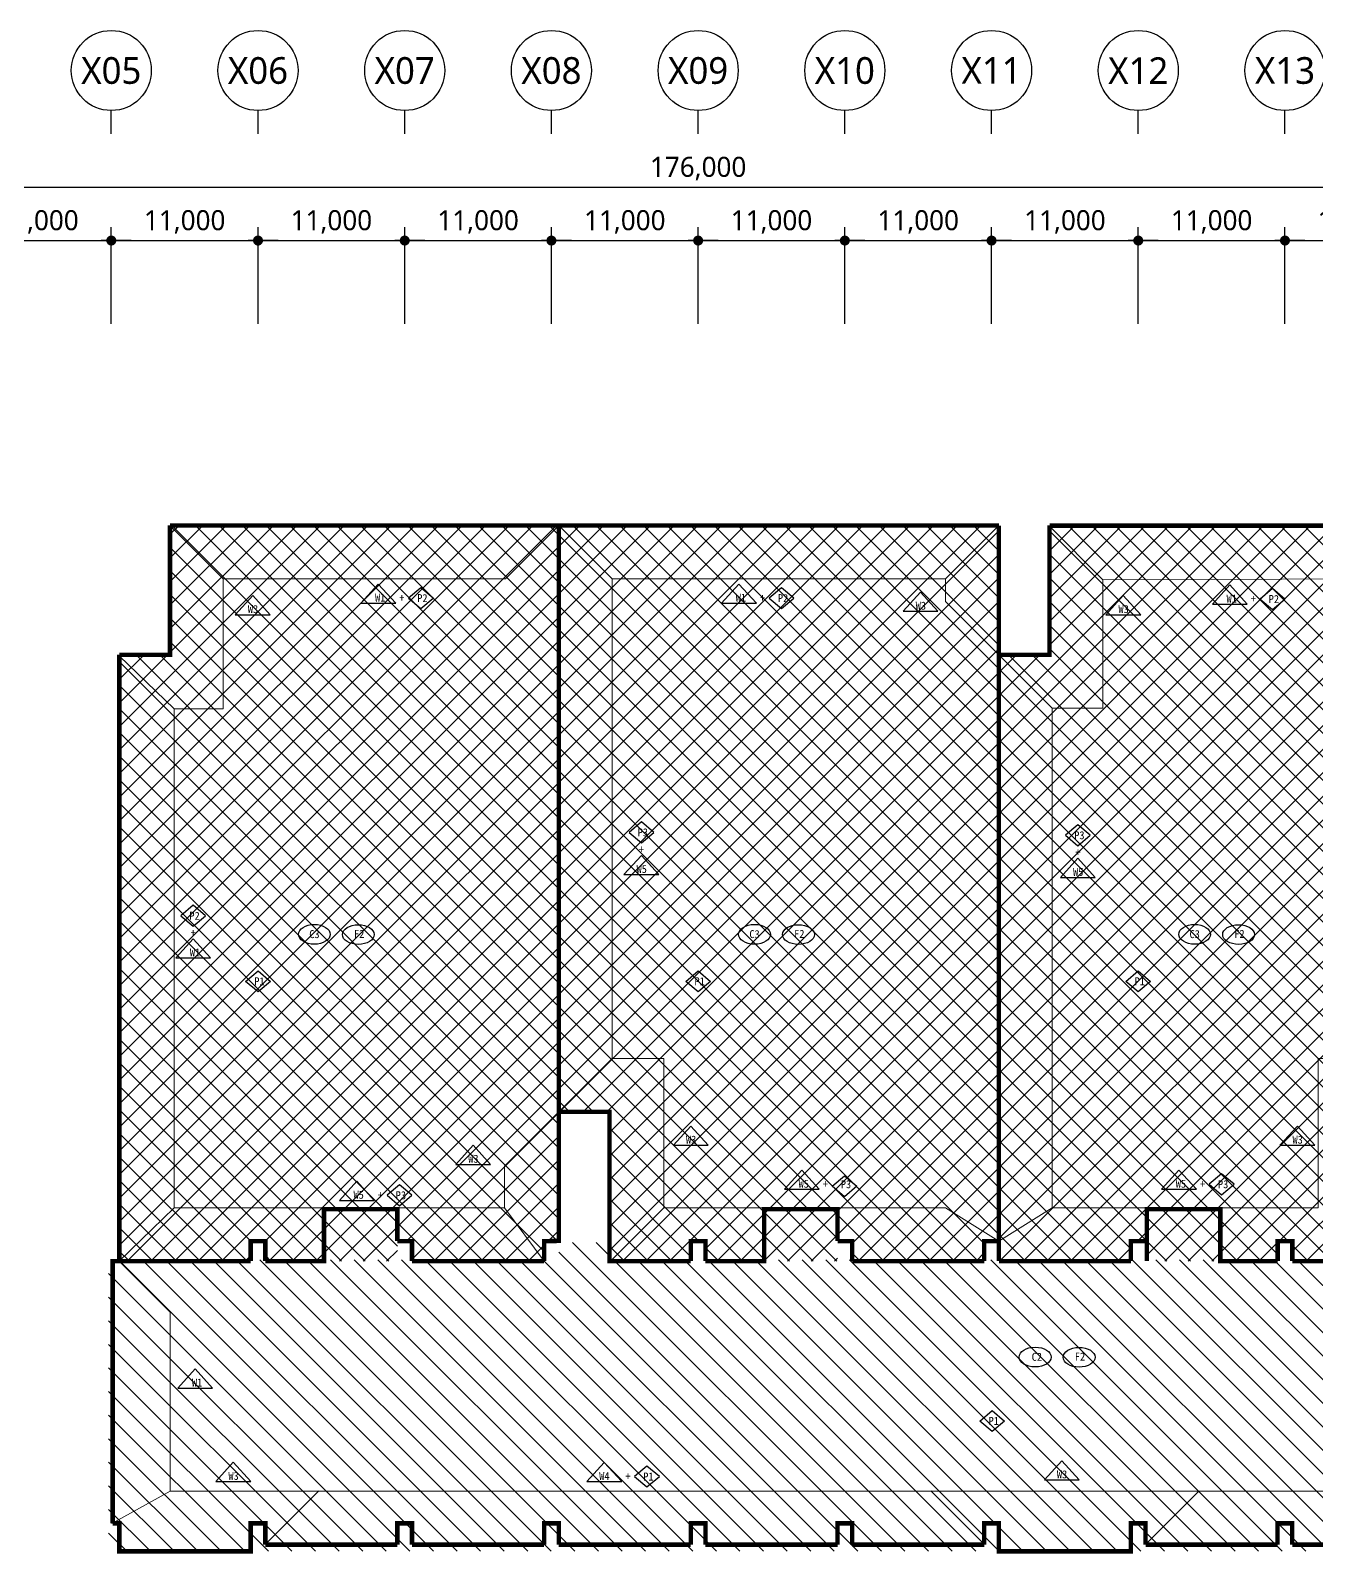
# Model space of a CAD drawing. Header units: millimetres. Extents: x 1915590 to 2257441, y 167795 to 1026436.
# Drawn here: x 2013029 to 2109457, y 912269 to 1026436 of the extents above; entities that cross this region are included whole.
import ezdxf
from ezdxf.enums import TextEntityAlignment as Align

# ---------------------------------------------------------------- set-up
doc = ezdxf.new("R2010")
doc.units = ezdxf.units.MM
doc.header["$LTSCALE"] = 5
doc.header["$MEASUREMENT"] = 0
doc.header["$PDSIZE"] = -10
for name, pattern in [('CENTER2', [1.125, 0.75, -0.125, 0.125, -0.125]), ('HIDDEN2', [0.1875, 0.125, -0.0625]), ('PHANTOM2', [1.25, 0.625, -0.125, 0.125, -0.125, 0.125, -0.125])]:
    doc.linetypes.add(name, pattern=pattern)
doc.layers.get('0').update_dxf_attribs({"linetype": 'CONTINUOUS'})
doc.layers.get('Defpoints').update_dxf_attribs({"color": 153, "linetype": 'CONTINUOUS'})
for name, color, linetype, lineweight in [('A-AXIS-BUBL', 7, 'CONTINUOUS', 25), ('A-DIMS', 7, 'CONTINUOUS', 25), ('A-XXXX-HATC', 8, 'CONTINUOUS', 18), ('A-XXXX-TXT2', 3, 'CONTINUOUS', 25), ('S-ELEV-LIN1', 9, 'CONTINUOUS', 20)]:
    doc.layers.add(name, color=color, linetype=linetype, lineweight=lineweight)
for name, color, linetype in [('A-MARK-벽체방열-W2', 6, 'HIDDEN2'), ('A-MARK-벽체방열-W3', 6, 'CONTINUOUS'), ('A-MARK-벽체방열-W4', 4, 'CONTINUOUS'), ('text', 3, 'CONTINUOUS'), ('일람 벽체', 7, 'CONTINUOUS')]:
    doc.layers.add(name, color=color, linetype=linetype)
doc.styles.add('HY울릉도L', font='')
doc.styles.add('돋움체', font='')
doc.styles.add('맑은고딕', font='malgun.ttf')
doc.styles.get('HY울릉도L').set_extended_font_data('HYwulM')
doc.styles.get('돋움체').set_extended_font_data('DotumChe')
doc.dimstyles.new('CDIM', dxfattribs={"dimtxt": 3, "dimasz": 1.5, "dimexe": 2, "dimexo": 1, "dimgap": 1, "dimtad": 1, "dimdec": 0, "dimrnd": 0.5, "dimzin": 0, "dimdsep": 32, "dimlunit": 6, "dimtxsty": 'HY울릉도L', "dimblk1": '_CIDOT', "dimblk2": '_CIDOT', "dimsah": 1, "dimcen": 5.5, "dimclrd": 2, "dimclre": 2, "dimclrt": 7, "dimadec": 0, "dimazin": 0, "dimtfac": 1, "dimtdec": 0, "dimtix": 1, "dimtmove": 2, "dimatfit": 1, "dimldrblk": '_CIDOT', "dimfxl": 1, "dimtolj": 1, "dimtzin": 0, "dimlwd": -1, "dimarcsym": 0})

# ---------------------------------------------------------------- blocks, each defined once
blk = doc.blocks.new('_CIDOT')
at = {"color": 0, "linetype": 'ByBlock'}
blk.add_line((2, 0), (-1, 0), dxfattribs=at)
at = {"color": 0, "linetype": 'ByBlock', "const_width": 0.5}
blk.add_lwpolyline([(-0.25, 0, 1), (0.25, 0, 1)], format="xyb", close=True, dxfattribs=at)
blk = doc.blocks.new('*D27')
at = {"layer": 'A-DIMS', "lineweight": -2, "transparency": 16777216}
for p, q in [((159693, 255621), (159693, 262871)), ((170693, 255621), (170693, 262871))]:
    blk.add_line(p, q, dxfattribs=at)
at = {"layer": 'A-DIMS', "transparency": 16777216}
blk.add_line((160443, 261871), (169943, 261871), dxfattribs=at)
at = {"layer": 'Defpoints', "color": 0, "transparency": 16777216}
for p in [(170693, 261871), (159693, 255121), (170693, 255121)]:
    blk.add_point(p, dxfattribs=at)
at = {"layer": 'A-DIMS', "transparency": 16777216, "xscale": 750, "yscale": 750, "zscale": 750, "rotation": 180}
blk.add_blockref('_CIDOT', (159693, 261871), dxfattribs=at)
at = {"layer": 'A-DIMS', "transparency": 16777216, "xscale": 750, "yscale": 750, "zscale": 750}
blk.add_blockref('_CIDOT', (170693, 261871), dxfattribs=at)
at = {"layer": 'A-DIMS', "color": 3, "transparency": 16777216, "insert": (165193, 263263), "char_height": 1500, "attachment_point": 5, "style": '맑은고딕'}
blk.add_mtext('\\A1;11,000', dxfattribs=at)
blk = doc.blocks.new('*D28')
at = {"layer": 'A-DIMS', "lineweight": -2, "transparency": 16777216}
for p, q in [((170693, 255621), (170693, 262871)), ((181693, 255621), (181693, 262871))]:
    blk.add_line(p, q, dxfattribs=at)
at = {"layer": 'A-DIMS', "transparency": 16777216}
blk.add_line((171443, 261871), (180943, 261871), dxfattribs=at)
at = {"layer": 'Defpoints', "color": 0, "transparency": 16777216}
for p in [(181693, 261871), (170693, 255121), (181693, 255121)]:
    blk.add_point(p, dxfattribs=at)
at = {"layer": 'A-DIMS', "transparency": 16777216, "xscale": 750, "yscale": 750, "zscale": 750, "rotation": 180}
blk.add_blockref('_CIDOT', (170693, 261871), dxfattribs=at)
at = {"layer": 'A-DIMS', "transparency": 16777216, "xscale": 750, "yscale": 750, "zscale": 750}
blk.add_blockref('_CIDOT', (181693, 261871), dxfattribs=at)
at = {"layer": 'A-DIMS', "color": 3, "transparency": 16777216, "insert": (176193, 263263), "char_height": 1500, "attachment_point": 5, "style": '맑은고딕'}
blk.add_mtext('\\A1;11,000', dxfattribs=at)
blk = doc.blocks.new('*D29')
at = {"layer": 'A-DIMS', "lineweight": -2, "transparency": 16777216}
for p, q in [((181693, 255621), (181693, 262871)), ((192693, 255621), (192693, 262871))]:
    blk.add_line(p, q, dxfattribs=at)
at = {"layer": 'A-DIMS', "transparency": 16777216}
blk.add_line((182443, 261871), (191943, 261871), dxfattribs=at)
at = {"layer": 'Defpoints', "color": 0, "transparency": 16777216}
for p in [(192693, 261871), (181693, 255121), (192693, 255121)]:
    blk.add_point(p, dxfattribs=at)
at = {"layer": 'A-DIMS', "transparency": 16777216, "xscale": 750, "yscale": 750, "zscale": 750, "rotation": 180}
blk.add_blockref('_CIDOT', (181693, 261871), dxfattribs=at)
at = {"layer": 'A-DIMS', "transparency": 16777216, "xscale": 750, "yscale": 750, "zscale": 750}
blk.add_blockref('_CIDOT', (192693, 261871), dxfattribs=at)
at = {"layer": 'A-DIMS', "color": 3, "transparency": 16777216, "insert": (187193, 263263), "char_height": 1500, "attachment_point": 5, "style": '맑은고딕'}
blk.add_mtext('\\A1;11,000', dxfattribs=at)
blk = doc.blocks.new('*D30')
at = {"layer": 'A-DIMS', "lineweight": -2, "transparency": 16777216}
for p, q in [((192693, 255621), (192693, 262871)), ((203693, 255621), (203693, 262871))]:
    blk.add_line(p, q, dxfattribs=at)
at = {"layer": 'A-DIMS', "transparency": 16777216}
blk.add_line((193443, 261871), (202943, 261871), dxfattribs=at)
at = {"layer": 'Defpoints', "color": 0, "transparency": 16777216}
for p in [(203693, 261871), (192693, 255121), (203693, 255121)]:
    blk.add_point(p, dxfattribs=at)
at = {"layer": 'A-DIMS', "transparency": 16777216, "xscale": 750, "yscale": 750, "zscale": 750, "rotation": 180}
blk.add_blockref('_CIDOT', (192693, 261871), dxfattribs=at)
at = {"layer": 'A-DIMS', "transparency": 16777216, "xscale": 750, "yscale": 750, "zscale": 750}
blk.add_blockref('_CIDOT', (203693, 261871), dxfattribs=at)
at = {"layer": 'A-DIMS', "color": 3, "transparency": 16777216, "insert": (198193, 263263), "char_height": 1500, "attachment_point": 5, "style": '맑은고딕'}
blk.add_mtext('\\A1;11,000', dxfattribs=at)
blk = doc.blocks.new('*D31')
at = {"layer": 'A-DIMS', "lineweight": -2, "transparency": 16777216}
for p, q in [((203693, 255621), (203693, 262871)), ((214693, 255621), (214693, 262871))]:
    blk.add_line(p, q, dxfattribs=at)
at = {"layer": 'A-DIMS', "transparency": 16777216}
blk.add_line((204443, 261871), (213943, 261871), dxfattribs=at)
at = {"layer": 'Defpoints', "color": 0, "transparency": 16777216}
for p in [(214693, 261871), (203693, 255121), (214693, 255121)]:
    blk.add_point(p, dxfattribs=at)
at = {"layer": 'A-DIMS', "transparency": 16777216, "xscale": 750, "yscale": 750, "zscale": 750, "rotation": 180}
blk.add_blockref('_CIDOT', (203693, 261871), dxfattribs=at)
at = {"layer": 'A-DIMS', "transparency": 16777216, "xscale": 750, "yscale": 750, "zscale": 750}
blk.add_blockref('_CIDOT', (214693, 261871), dxfattribs=at)
at = {"layer": 'A-DIMS', "color": 3, "transparency": 16777216, "insert": (209193, 263263), "char_height": 1500, "attachment_point": 5, "style": '맑은고딕'}
blk.add_mtext('\\A1;11,000', dxfattribs=at)
blk = doc.blocks.new('*D32')
at = {"layer": 'A-DIMS', "lineweight": -2, "transparency": 16777216}
for p, q in [((214693, 255621), (214693, 262871)), ((225693, 255621), (225693, 262871))]:
    blk.add_line(p, q, dxfattribs=at)
at = {"layer": 'A-DIMS', "transparency": 16777216}
blk.add_line((215443, 261871), (224943, 261871), dxfattribs=at)
at = {"layer": 'Defpoints', "color": 0, "transparency": 16777216}
for p in [(225693, 261871), (214693, 255121), (225693, 255121)]:
    blk.add_point(p, dxfattribs=at)
at = {"layer": 'A-DIMS', "transparency": 16777216, "xscale": 750, "yscale": 750, "zscale": 750, "rotation": 180}
blk.add_blockref('_CIDOT', (214693, 261871), dxfattribs=at)
at = {"layer": 'A-DIMS', "transparency": 16777216, "xscale": 750, "yscale": 750, "zscale": 750}
blk.add_blockref('_CIDOT', (225693, 261871), dxfattribs=at)
at = {"layer": 'A-DIMS', "color": 3, "transparency": 16777216, "insert": (220193, 263263), "char_height": 1500, "attachment_point": 5, "style": '맑은고딕'}
blk.add_mtext('\\A1;11,000', dxfattribs=at)
blk = doc.blocks.new('*D33')
at = {"layer": 'A-DIMS', "lineweight": -2, "transparency": 16777216}
for p, q in [((225693, 255621), (225693, 262871)), ((236693, 255621), (236693, 262871))]:
    blk.add_line(p, q, dxfattribs=at)
at = {"layer": 'A-DIMS', "transparency": 16777216}
blk.add_line((226443, 261871), (235943, 261871), dxfattribs=at)
at = {"layer": 'Defpoints', "color": 0, "transparency": 16777216}
for p in [(236693, 261871), (225693, 255121), (236693, 255121)]:
    blk.add_point(p, dxfattribs=at)
at = {"layer": 'A-DIMS', "transparency": 16777216, "xscale": 750, "yscale": 750, "zscale": 750, "rotation": 180}
blk.add_blockref('_CIDOT', (225693, 261871), dxfattribs=at)
at = {"layer": 'A-DIMS', "transparency": 16777216, "xscale": 750, "yscale": 750, "zscale": 750}
blk.add_blockref('_CIDOT', (236693, 261871), dxfattribs=at)
at = {"layer": 'A-DIMS', "color": 3, "transparency": 16777216, "insert": (231193, 263263), "char_height": 1500, "attachment_point": 5, "style": '맑은고딕'}
blk.add_mtext('\\A1;11,000', dxfattribs=at)
blk = doc.blocks.new('*D34')
at = {"layer": 'A-DIMS', "lineweight": -2, "transparency": 16777216}
for p, q in [((236693, 255621), (236693, 262871)), ((247693, 255621), (247693, 262871))]:
    blk.add_line(p, q, dxfattribs=at)
at = {"layer": 'A-DIMS', "transparency": 16777216}
blk.add_line((237443, 261871), (246943, 261871), dxfattribs=at)
at = {"layer": 'Defpoints', "color": 0, "transparency": 16777216}
for p in [(247693, 261871), (236693, 255121), (247693, 255121)]:
    blk.add_point(p, dxfattribs=at)
at = {"layer": 'A-DIMS', "transparency": 16777216, "xscale": 750, "yscale": 750, "zscale": 750, "rotation": 180}
blk.add_blockref('_CIDOT', (236693, 261871), dxfattribs=at)
at = {"layer": 'A-DIMS', "transparency": 16777216, "xscale": 750, "yscale": 750, "zscale": 750}
blk.add_blockref('_CIDOT', (247693, 261871), dxfattribs=at)
at = {"layer": 'A-DIMS', "color": 3, "transparency": 16777216, "insert": (242193, 263263), "char_height": 1500, "attachment_point": 5, "style": '맑은고딕'}
blk.add_mtext('\\A1;11,000', dxfattribs=at)
blk = doc.blocks.new('*D35')
at = {"layer": 'A-DIMS', "lineweight": -2, "transparency": 16777216}
for p, q in [((247693, 255621), (247693, 262871)), ((258693, 255621), (258693, 262871))]:
    blk.add_line(p, q, dxfattribs=at)
at = {"layer": 'A-DIMS', "transparency": 16777216}
blk.add_line((248443, 261871), (257943, 261871), dxfattribs=at)
at = {"layer": 'Defpoints', "color": 0, "transparency": 16777216}
for p in [(258693, 261871), (247693, 255121), (258693, 255121)]:
    blk.add_point(p, dxfattribs=at)
at = {"layer": 'A-DIMS', "transparency": 16777216, "xscale": 750, "yscale": 750, "zscale": 750, "rotation": 180}
blk.add_blockref('_CIDOT', (247693, 261871), dxfattribs=at)
at = {"layer": 'A-DIMS', "transparency": 16777216, "xscale": 750, "yscale": 750, "zscale": 750}
blk.add_blockref('_CIDOT', (258693, 261871), dxfattribs=at)
at = {"layer": 'A-DIMS', "color": 3, "transparency": 16777216, "insert": (253193, 263263), "char_height": 1500, "attachment_point": 5, "style": '맑은고딕'}
blk.add_mtext('\\A1;11,000', dxfattribs=at)
blk = doc.blocks.new('*D36')
at = {"layer": 'A-DIMS', "lineweight": -2, "transparency": 16777216}
for p, q in [((258693, 255621), (258693, 262871)), ((269693, 255621), (269693, 262871))]:
    blk.add_line(p, q, dxfattribs=at)
at = {"layer": 'A-DIMS', "transparency": 16777216}
blk.add_line((259443, 261871), (268943, 261871), dxfattribs=at)
at = {"layer": 'Defpoints', "color": 0, "transparency": 16777216}
for p in [(269693, 261871), (258693, 255121), (269693, 255121)]:
    blk.add_point(p, dxfattribs=at)
at = {"layer": 'A-DIMS', "transparency": 16777216, "xscale": 750, "yscale": 750, "zscale": 750, "rotation": 180}
blk.add_blockref('_CIDOT', (258693, 261871), dxfattribs=at)
at = {"layer": 'A-DIMS', "transparency": 16777216, "xscale": 750, "yscale": 750, "zscale": 750}
blk.add_blockref('_CIDOT', (269693, 261871), dxfattribs=at)
at = {"layer": 'A-DIMS', "color": 3, "transparency": 16777216, "insert": (264193, 263263), "char_height": 1500, "attachment_point": 5, "style": '맑은고딕'}
blk.add_mtext('\\A1;11,000', dxfattribs=at)
blk = doc.blocks.new('*D39')
at = {"layer": 'A-DIMS', "lineweight": -2, "transparency": 16777216}
for p, q in [((126693, 255621), (126693, 266871)), ((302693, 255621), (302693, 266871))]:
    blk.add_line(p, q, dxfattribs=at)
at = {"layer": 'A-DIMS', "transparency": 16777216}
blk.add_line((127443, 265871), (301943, 265871), dxfattribs=at)
at = {"layer": 'Defpoints', "color": 0, "transparency": 16777216}
for p in [(302693, 265871), (126693, 255121), (302693, 255121)]:
    blk.add_point(p, dxfattribs=at)
at = {"layer": 'A-DIMS', "transparency": 16777216, "xscale": 750, "yscale": 750, "zscale": 750, "rotation": 180}
blk.add_blockref('_CIDOT', (126693, 265871), dxfattribs=at)
at = {"layer": 'A-DIMS', "transparency": 16777216, "xscale": 750, "yscale": 750, "zscale": 750}
blk.add_blockref('_CIDOT', (302693, 265871), dxfattribs=at)
at = {"layer": 'A-DIMS', "color": 3, "transparency": 16777216, "insert": (214693, 267263), "char_height": 1500, "attachment_point": 5, "style": '맑은고딕'}
blk.add_mtext('\\A1;176,000', dxfattribs=at)
blk = doc.blocks.new('DIM(210222)')
for p, q in [((170693, 269870.6), (170693, 271620.6)), ((181693, 269870.6), (181693, 271620.6)), ((192693, 269870.6), (192693, 271620.6)), ((203693, 269870.6), (203693, 271620.6)), ((214693, 269870.6), (214693, 271620.6)), ((225693, 269870.6), (225693, 271620.6)), ((236693, 269870.6), (236693, 271620.6)), ((247693, 269870.6), (247693, 271620.6)), ((258693, 269870.6), (258693, 271620.6))]:
    blk.add_line(p, q)
at = {"layer": 'A-AXIS-BUBL', "ltscale": 0.2}
for centre in [(170693, 274620.6), (181693, 274620.6), (192693, 274620.6), (203693, 274620.6), (214693, 274620.6), (225693, 274620.6), (236693, 274620.6), (247693, 274620.6), (258693, 274620.6)]:
    blk.add_circle(centre, 3000, dxfattribs=at)
at = {"layer": 'A-XXXX-TXT2', "ltscale": 0.2, "style": '맑은고딕'}
for s, p in [('X05', (170693, 274620.6)), ('X06', (181693, 274620.6)), ('X07', (192693, 274620.6)), ('X08', (203693, 274620.6)), ('X09', (214693, 274620.6)), ('X10', (225693, 274620.6)), ('X11', (236693, 274620.6)), ('X12', (247693, 274620.6)), ('X13', (258693, 274620.6))]:
    blk.add_text(s, height=2000, dxfattribs=at).set_placement(p, align=Align.MIDDLE)
at = {"layer": 'A-DIMS'}
for p1, p2, distance, picture, middle in [((126693, 255120.6), (302693, 255120.6), 10750, '*D39', (214693, 267263.4)), ((159693, 255120.6), (170693, 255120.6), 6750, '*D27', (165193, 263263.4)), ((170693, 255120.6), (181693, 255120.6), 6750, '*D28', (176193, 263263.4)), ((181693, 255120.6), (192693, 255120.6), 6750, '*D29', (187193, 263263.4)), ((192693, 255120.6), (203693, 255120.6), 6750, '*D30', (198193, 263263.4)), ((203693, 255120.6), (214693, 255120.6), 6750, '*D31', (209193, 263263.4)), ((214693, 255120.6), (225693, 255120.6), 6750, '*D32', (220193, 263263.4)), ((225693, 255120.6), (236693, 255120.6), 6750, '*D33', (231193, 263263.4)), ((236693, 255120.6), (247693, 255120.6), 6750, '*D34', (242193, 263263.4)), ((247693, 255120.6), (258693, 255120.6), 6750, '*D35', (253193, 263263.4)), ((258693, 255120.6), (269693, 255120.6), 6750, '*D36', (264193, 263263.4))]:
    dim = blk.add_aligned_dim(p1=p1, p2=p2, distance=distance, dimstyle='CDIM', override={"dimscale": 500, "dimtxsty": '맑은고딕', "dimclrd": 256, "dimclre": 256, "dimclrt": 3}, dxfattribs=at)
    dim.commit()
    dim.dimension.update_dxf_attribs({"geometry": picture, "text_midpoint": middle})

msp = doc.modelspace()

# ---------------------------------------------------------------- hatches: boundary and pattern name
at = {"layer": 'A-XXXX-HATC'}
h = msp.add_hatch(dxfattribs=at)
h.set_pattern_fill('ANSI37', color=256, scale=10000, angle=90)
h.set_pattern_definition([(135, (-444783.2, 4e-09), (-883.8835, -883.8835), []), (225, (-444783.2, 4e-09), (883.8835, -883.8835), [])])
h.paths.add_polyline_path([(2056440.1, 945385.8), (2056440.1, 934185.8), (2051540.1, 934185.8), (2051540.1, 935685.8), (2052640.1, 935703.3), (2052640.1, 945385.8)], flags=16)
h.paths.add_polyline_path([(2063640.1, 935685.8), (2063640.1, 934185.8), (2062540.1, 934185.8), (2062540.1, 935685.8)], flags=16)
h.paths.add_polyline_path([(2073540.1, 935685.8), (2074640.1, 935685.8), (2074640.1, 934185.8), (2073540.1, 934185.8)], flags=16)
h.paths.add_polyline_path([(2084540.1, 935685.8), (2085640.1, 935685.8), (2085640.1, 934185.8), (2084540.1, 934185.8)], flags=16)
h.paths.add_polyline_path([(2041640.1, 935685.8), (2041640.1, 934185.8), (2040540.1, 934185.8), (2040540.1, 935685.8)], flags=16)
h.paths.add_polyline_path([(2095640.1, 935685.8), (2096740.1, 935685.8), (2096740.1, 934185.8), (2095640.1, 934185.8)], flags=16)
h.paths.add_polyline_path([(2030640.1, 935685.8), (2030640.1, 934185.8), (2029540.1, 934185.8), (2029540.1, 935685.8)], flags=16)
h.paths.add_polyline_path([(2106540.1, 935685.8), (2107640.1, 935685.8), (2107640.1, 934185.8), (2106540.1, 934185.8)], flags=16)
h.paths.add_polyline_path([(2113740.1, 945385.8), (2117540.1, 945385.8), (2117540.1, 935685.8), (2118640.1, 935685.8), (2118640.1, 934185.8), (2113740.1, 934185.8)], flags=16)
h.paths.add_polyline_path([(2128531.3, 935685.8), (2129631.3, 935685.8), (2129631.3, 934185.8), (2128531.3, 934185.8)], flags=16)
h.paths.add_polyline_path([(2139540.1, 935685.8), (2140640.1, 935685.8), (2140640.1, 934185.8), (2139540.1, 934185.8)], flags=16)
h.paths.add_polyline_path([(2019690.1, 934185.8), (2150490.1, 934185.8), (2150490.1, 979635.8), (2146690.1, 979635.8), (2146690.1, 989318.3), (2089440.1, 989318.3), (2089440.1, 979635.8), (2085640.1, 979635.8), (2085640.1, 989335.8), (2023490.1, 989335.8), (2023490.1, 979635.8), (2019690.1, 979635.8)])
h = msp.add_hatch(dxfattribs=at)
h.set_pattern_fill('ANSI31', color=256, scale=10000, angle=90)
h.set_pattern_definition([(135, (-373825, -165372.4), (-883.8835, -883.8835), [])])
h.paths.add_polyline_path([(2151290.1, 931335.7), (2148590.1, 931335.7), (2148590.1, 934285.7), (2117540.1, 934285.7), (2117540.1, 935585.7), (2113740.1, 935585.7), (2113740.1, 934285.7), (2056440.1, 934285.7), (2056440.1, 935585.7), (2052640.1, 935585.7), (2052640.1, 934285.7), (2018890.1, 934285.7), (2018890.1, 912435.7), (2140640.1, 912435.7), (2140640.1, 918135.7), (2151290.1, 918135.7)])

# ---------------------------------------------------------------- linework, layer by layer
at = {"layer": 'A-MARK-벽체방열-W2', "ltscale": 300, "const_width": 333.3}
for points in [[(2085640.1, 989335.8), (2023490.1, 989335.8)], [(2146690.1, 989318.3), (2089440.1, 989318.3)], [(2019690.1, 979635.8), (2019690.1, 934185.8)], [(2019190.1, 914535.8), (2019190.1, 934185.8), (2019690.1, 934185.8)]]:
    msp.add_lwpolyline(points, dxfattribs=at)
at = {"layer": 'A-MARK-벽체방열-W3', "linetype": 'PHANTOM2', "ltscale": 300, "const_width": 333.3}
for points in [[(2023490.1, 989335.8), (2023490.1, 979635.8), (2019690.1, 979635.8)], [(2089440.1, 989335.8), (2089440.1, 979635.8), (2085640.1, 979635.8), (2085640.1, 989318.3)], [(2051540.1, 934185.8), (2051540.1, 935685.8), (2052640.1, 935703.3), (2052640.1, 945385.8), (2056440.1, 945385.8), (2056440.1, 935385.8)], [(2030640.1, 912935.8), (2030640.1, 914535.8), (2029540.1, 914535.8), (2029540.1, 912435.8), (2019690.1, 912435.8), (2019690.1, 914535.8), (2019190.1, 914535.8)], [(2096640.1, 912935.8), (2096640.1, 914535.8), (2095540.1, 914535.8), (2095540.1, 912435.8), (2085640.1, 912435.8), (2085640.1, 914535.8), (2084540.1, 914535.8), (2084540.1, 912935.8)]]:
    msp.add_lwpolyline(points, dxfattribs=at)
at = {"layer": 'A-MARK-벽체방열-W3', "linetype": 'PHANTOM2', "ltscale": 150, "const_width": 333.3}
for points in [[(2030640.1, 934185.8), (2030640.1, 935685.8), (2029540.1, 935685.8), (2029540.1, 934185.8)], [(2041640.1, 934185.8), (2041640.1, 935685.8), (2040540.1, 935685.8)], [(2063640.1, 934185.8), (2063640.1, 935685.8), (2062540.1, 935685.8), (2062540.1, 934185.8)], [(2074640.1, 934185.8), (2074640.1, 935685.8), (2073540.1, 935685.8)], [(2085640.1, 934185.8), (2085640.1, 935685.8), (2084540.1, 935685.8), (2084540.1, 934185.8)], [(2095540.1, 934185.8), (2095540.1, 935685.8), (2096640.1, 935685.8)], [(2107640.1, 934185.8), (2107640.1, 935685.8), (2106540.1, 935685.8), (2106540.1, 934185.8)], [(2041640.1, 912935.8), (2041640.1, 914535.8), (2040540.1, 914535.8), (2040540.1, 912935.8)], [(2052640.1, 912935.8), (2052640.1, 914535.8), (2051540.1, 914535.8), (2051540.1, 912935.8)], [(2063640.1, 912935.8), (2063640.1, 914535.8), (2062540.1, 914535.8), (2062540.1, 912935.8)], [(2074640.1, 912935.8), (2074640.1, 914535.8), (2073540.1, 914535.8), (2073540.1, 912935.8)], [(2107635.6, 912935.8), (2107635.6, 914535.8), (2106535.6, 914535.8), (2106535.6, 912935.8)]]:
    msp.add_lwpolyline(points, dxfattribs=at)
at = {"layer": 'A-MARK-벽체방열-W4', "linetype": 'CENTER2', "ltscale": 200}
for points, const_width in [([(2052640.1, 989335.8), (2052640.1, 945385.8)], 333.3), ([(2085640.1, 979635.8), (2085640.1, 935685.8)], 333.3), ([(2030640.1, 934185.8), (2035040.1, 934185.8), (2035040.1, 938085.8), (2040540.1, 938085.8), (2040540.1, 935685.8)], 333), ([(2063640.1, 934185.8), (2068040.1, 934185.8), (2068040.1, 938085.8), (2073540.1, 938085.8), (2073540.1, 935685.8)], 333), ([(2096740.1, 934185.8), (2096740.1, 938085.8), (2102240.1, 938085.8), (2102240.1, 934185.8), (2106540.1, 934185.8)], 333), ([(2056440.1, 935385.8), (2056440.1, 934185.8), (2062540.1, 934185.8)], 333), ([(2107640.1, 934185.8), (2113740.1, 934185.8), (2113740.1, 935385.8)], 333), ([(2019690.1, 934185.8), (2029540.1, 934185.8)], 333), ([(2041640.1, 934185.8), (2051540.1, 934185.8)], 333), ([(2074640.1, 934185.8), (2084540.1, 934185.8)], 333), ([(2085640.1, 934185.8), (2095540.1, 934185.8)], 333)]:
    msp.add_lwpolyline(points, dxfattribs=dict(at, const_width=const_width))
at = {"layer": 'A-MARK-벽체방열-W4', "const_width": 333.3}
for points in [[(2040540.1, 912935.8), (2030640.1, 912935.8)], [(2041640.1, 912935.8), (2051540.1, 912935.8)], [(2062540.1, 912935.8), (2052640.1, 912935.8)], [(2063640.1, 912935.8), (2073540.1, 912935.8)], [(2084540.1, 912935.8), (2074640.1, 912935.8)], [(2096640.1, 912935.8), (2106540.1, 912935.8)], [(2117540.1, 912935.8), (2107640.1, 912935.8)]]:
    msp.add_lwpolyline(points, dxfattribs=at)
at = {"layer": 'S-ELEV-LIN1'}
for p, q in [((2027490.1, 985335.8), (2023490.1, 989335.8)), ((2056640.1, 985335.8), (2052640.1, 989335.8)), ((2081640.1, 985335.8), (2085640.1, 989335.8)), ((2089440.1, 989268.3), (2093440.1, 985268.3)), ((2081640.1, 983635.8), (2085640.1, 979635.8)), ((2023815.1, 975576.9), (2019690.1, 979560.8)), ((2085640.1, 979635.8), (2089640.1, 975635.8)), ((2023815.1, 938185.8), (2019690.1, 934185.8)), ((2048565.1, 938185.8), (2051540.1, 934185.8)), ((2060515.1, 938185.8), (2056590.1, 934260.8)), ((2085640.1, 935685.8), (2089640.1, 938185.8)), ((2019142.1, 914517.8), (2023515.1, 916935.8)), ((2030642.1, 912967.8), (2034642.1, 916967.8)), ((2084538.1, 912967.8), (2080538.1, 916967.8)), ((2096640.1, 912935.8), (2100640.1, 916935.8))]:
    msp.add_line(p, q, dxfattribs=at)
for points in [[(2056640.1, 949385.8), (2048565.1, 941310.8), (2048565.1, 938185.8), (2023815.1, 938185.8), (2023815.1, 975576.9), (2027490.1, 975576.9), (2027490.1, 985335.8), (2048640.1, 985335.8), (2052640.1, 989335.8)], [(2117540.1, 989335.8), (2113540.1, 985335.8), (2093440.1, 985268.3), (2093440.1, 975635.8), (2089640.1, 975635.8), (2089640.1, 938185.8), (2109590.1, 938185.8), (2109590.1, 949385.8), (2113540.1, 949385.8), (2117540.1, 945385.8)], [(2085640.1, 935685.8), (2081640.1, 938185.8), (2060515.1, 938185.8), (2060515.1, 949385.8), (2056640.1, 949385.8), (2056640.1, 985335.8), (2081640.1, 985335.8), (2081640.1, 983635.8)], [(2147005.1, 923122.5), (2135540.1, 923122.5), (2135540.1, 916935.8), (2023515.1, 916935.8), (2023515.1, 930360.8), (2019690.1, 934185.8)]]:
    msp.add_lwpolyline(points, dxfattribs=at)
at = {"layer": '일람 벽체'}
for points in [[(2037802.2, 983502.7), (2040412.8, 983502.7), (2039107.5, 984941.1)], [(2041378.2, 983884.3), (2042305.9, 983100.6), (2043233.5, 983884.3), (2042305.9, 984668)], [(2064843.7, 983502.7), (2067454.3, 983502.7), (2066149, 984941.1)], [(2068419.7, 983884.3), (2069347.4, 983100.6), (2070275, 983884.3), (2069347.4, 984668)], [(2078459.3, 982900.2), (2081069.9, 982900.2), (2079764.6, 984338.6)], [(2101643.7, 983435.2), (2104254.3, 983435.2), (2102949, 984873.6)], [(2105219.7, 983816.8), (2106147.4, 983033.1), (2107075, 983816.8), (2106147.4, 984600.5)], [(2028386.9, 982643.8), (2030997.5, 982643.8), (2029692.2, 984082.2)], [(2093662.8, 982643.8), (2096273.4, 982643.8), (2094968.1, 984082.2)], [(2057907.5, 966328.2), (2058835.2, 965544.5), (2059762.9, 966328.2), (2058835.2, 967111.9)], [(2090635.5, 966110.4), (2091563.2, 965326.8), (2092490.9, 966110.4), (2091563.2, 966894.1)], [(2057529.9, 963163.3), (2060140.5, 963163.3), (2058835.2, 964601.7)], [(2090257.9, 962945.5), (2092868.5, 962945.5), (2091563.2, 964383.9)], [(2024295.8, 960075.7), (2025223.5, 959292), (2026151.2, 960075.7), (2025223.5, 960859.4)], [(2023918.2, 956910.8), (2026528.8, 956910.8), (2025223.5, 958349.2)], [(2029162.4, 955152.1), (2030090.1, 955935.8), (2031017.7, 955152.1), (2030090.1, 954368.5)], [(2062162.4, 955152.1), (2063090.1, 955935.8), (2064017.7, 955152.1), (2063090.1, 954368.5)], [(2095162.4, 955152.1), (2096090.1, 955935.8), (2097017.7, 955152.1), (2096090.1, 954368.5)], [(2061236.4, 942873.1), (2063847, 942873.1), (2062541.7, 944311.5)], [(2106712.4, 942873.1), (2109323, 942873.1), (2108017.7, 944311.5)], [(2044912.3, 941442.2), (2047522.8, 941442.2), (2046217.5, 942880.6)], [(2069559.2, 939570.1), (2072169.8, 939570.1), (2070864.5, 941008.4)], [(2097837.9, 939570.1), (2100448.5, 939570.1), (2099143.2, 941008.4)], [(2101413.9, 939951.7), (2102341.6, 939168), (2103269.3, 939951.7), (2102341.6, 940735.4)], [(2036188.2, 938742.8), (2038798.8, 938742.8), (2037493.5, 940181.1)], [(2039764.2, 939124.4), (2040691.9, 938340.7), (2041619.6, 939124.4), (2040691.9, 939908.1)], [(2073135.2, 939799.5), (2074062.9, 940583.2), (2074990.6, 939799.5), (2074062.9, 939015.8)], [(2024070.8, 924663.5), (2026681.4, 924663.5), (2025376.1, 926101.9)], [(2084212.4, 922202.1), (2085140.1, 922985.8), (2086067.7, 922202.1), (2085140.1, 921418.5)], [(2026929.3, 917672), (2029539.9, 917672), (2028234.6, 919110.4)], [(2054750.8, 917660.5), (2057361.4, 917660.5), (2056056.1, 919098.9)], [(2089047.3, 917785.1), (2091657.8, 917785.1), (2090352.6, 919223.5)], [(2058326.8, 918042.1), (2059254.5, 917258.5), (2060182.1, 918042.1), (2059254.5, 918825.8)]]:
    msp.add_lwpolyline(points, close=True, dxfattribs=at)
for centre in [(2034315, 958683.3), (2037610.8, 958666.3), (2067315, 958683.3), (2070610.8, 958666.3), (2100315, 958683.3), (2103610.8, 958666.3), (2088358.3, 926997), (2091654, 926980)]:
    msp.add_ellipse(centre, major_axis=(1192.8, 0), ratio=0.62025674, dxfattribs=at)

# ---------------------------------------------------------------- block references
msp.add_blockref('DIM(210222)', (1848397, 748815.1))

# ---------------------------------------------------------------- texts
at = {"layer": 'text', "style": '돋움체'}
for s, p in [('W1', (2039252.9, 983921.5)), ('+', (2040875, 983909.1)), ('P2', (2042416.9, 983884.3)), ('W1', (2066294.4, 983921.5)), ('+', (2067916.5, 983909.1)), ('P2', (2069458.4, 983884.3)), ('W1', (2103094.4, 983854)), ('P2', (2106258.4, 983816.8)), ('W3', (2029715.3, 983062.7)), ('W3', (2079787.8, 983319)), ('W3', (2094991.3, 983062.7)), ('+', (2104716.5, 983841.6)), ('P3', (2058946.3, 966328.2)), ('P3', (2091674.3, 966110.4)), ('+', (2058840, 965060.4)), ('+', (2091568, 964842.6)), ('W5', (2058859.2, 963582.1)), ('W5', (2091587.2, 963364.4)), ('P2', (2025334.5, 960075.7)), ('+', (2025228.3, 958807.9)), ('C3', (2034320.6, 958700.5)), ('F2', (2037676.7, 958720.6)), ('C3', (2067320.6, 958700.5)), ('F2', (2070676.7, 958720.6)), ('C3', (2100320.6, 958700.5)), ('F2', (2103676.7, 958720.6)), ('W1', (2025368.9, 957329.6)), ('P1', (2030201.1, 955164.1)), ('P1', (2063201.1, 955164.1)), ('P1', (2096201.1, 955164.1)), ('W3', (2062564.9, 943291.9)), ('W3', (2108040.9, 943291.9)), ('W3', (2046240.7, 941861.1)), ('W5', (2071009.9, 939988.9)), ('+', (2072632.1, 939976.5)), ('P3', (2074174, 939951.7)), ('W5', (2099288.6, 939988.9)), ('+', (2100910.8, 939976.5)), ('P3', (2102452.7, 939951.7)), ('W5', (2037638.9, 939161.6)), ('+', (2039261.1, 939149.2)), ('P3', (2040802.9, 939124.4)), ('C2', (2088485.3, 927014.1)), ('F2', (2091720, 927034.3)), ('W1', (2025521.5, 925082.4)), ('P1', (2085251.1, 922214.1)), ('W3', (2028257.7, 918090.9)), ('W4', (2056060.1, 918079.3)), ('+', (2057823.6, 918067)), ('P1', (2059365.5, 918042.1)), ('W3', (2090375.7, 918203.9))]:
    msp.add_text(s, height=600, dxfattribs=at).set_placement(p, align=Align.MIDDLE_CENTER)

doc.saveas('drawing.dxf')
